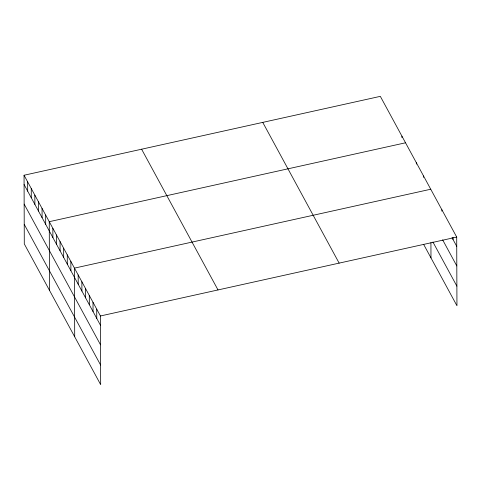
<?xml version="1.0" encoding="UTF-8"?>
<svg xmlns="http://www.w3.org/2000/svg" width="481" height="481" viewBox="0 0 481 481"><rect width="100%" height="100%" fill="white"/><g stroke="black" fill="none" stroke-linecap="round" stroke-linejoin="round"><path stroke-width="0.72" d="M24.05 175.246L100.433 315.975L100.673 384.65L24.29 243.915L24.05 175.246L380.327 96.35L456.709 237.085L456.95 305.754L423.779 244.637M405.531 142.791L49.254 221.687L49.495 290.356M430.742 189.231L74.465 268.127L74.705 336.802M100.433 315.975L456.709 237.085M452.02 237.65L456.746 246.35M442.646 239.857L456.812 265.957M432.936 242.033L456.884 286.153M262.752 122.384L339.141 263.119M141.618 149.212L218.007 289.941M24.08 184.512L100.469 325.246M24.152 204.118L100.535 344.847M24.218 224.314L100.607 365.043M453.024 237.38L453.03 239.514M441.871 209.74L441.877 211.165M430.928 242.658L430.982 257.906M423.539 175.968L423.545 177.393M416.336 162.698L416.342 164.123M401.93 136.159L401.936 137.584M96.723 309.139L96.759 318.41M93.013 302.302L93.049 311.574M89.304 295.466L89.34 304.738M85.594 288.636L85.624 297.901M81.884 281.8L81.914 291.065M78.175 274.964L78.205 284.229M70.863 261.49L70.893 270.761M67.262 254.858L67.292 264.129M63.66 248.226L63.69 257.491M60.059 241.588L60.095 250.86M56.457 234.956L56.493 244.222M52.856 228.319L52.892 237.59M45.659 215.049L45.689 224.32M42.057 208.417L42.087 217.689M38.456 201.779L38.486 211.051M34.854 195.148L34.885 204.419M31.253 188.516L31.283 197.781M27.651 181.878L27.682 191.149"/></g></svg>
